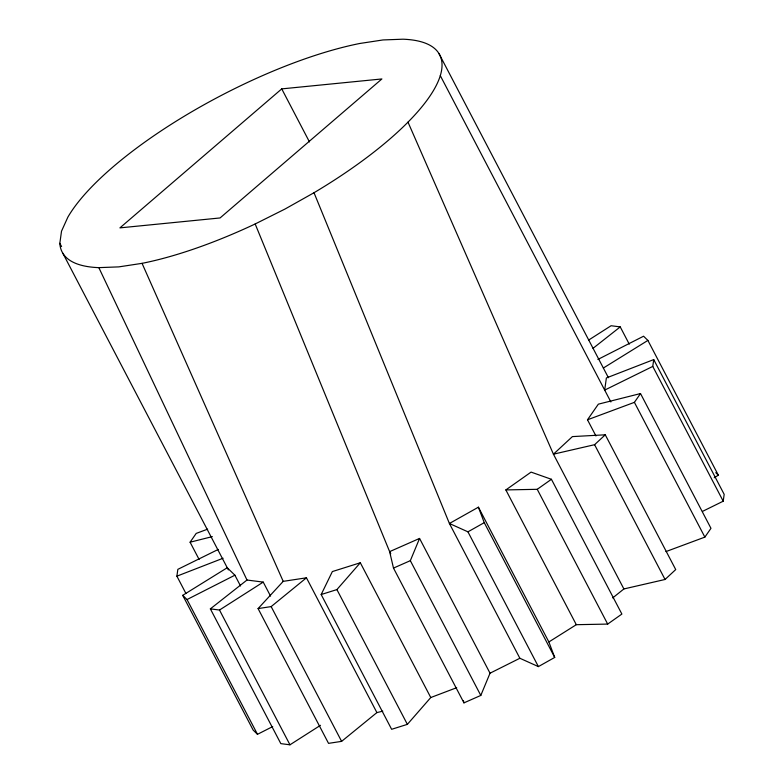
<?xml version="1.0" encoding="UTF-8"?>
<svg xmlns="http://www.w3.org/2000/svg" width="784" height="784" viewBox="0 0 784 784"><rect width="100%" height="100%" fill="white"/><g stroke="black" fill="none" stroke-linecap="round" stroke-linejoin="round"><path stroke-width="1.18" d="M59.829 243.344L61.515 231.192L67.865 217.139A212.964 65.101 -27.6 0 1 359.758 43.483L382.994 39.945L402.976 39.2A212.964 65.101 -27.6 0 1 314.012 192.727L285.013 209.034L255.172 223.969A212.964 65.101 -27.6 0 1 142.051 263.346L118.815 266.883L98.833 267.638A212.964 65.101 -27.6 0 1 59.829 243.344L61.593 246.558M185.906 593.429L176.89 576.171L177.841 569.341L218.266 549.427M652.768 366.422L653.719 359.591L606.375 377.957L604.689 390.099L652.768 366.422L723.22 501.192L702.464 511.413M723.22 501.192L724.171 494.361L653.719 359.591M393.49 568.086L410.336 560.668L419.567 538.432L490.029 673.201L480.798 695.437L463.952 702.866L393.49 568.086L389.628 551.632L255.172 223.969M321.175 594.537L332.357 571.565L360.317 562.765L430.769 697.535L407.366 724.357L391.637 729.306L321.175 594.537L336.904 589.588L360.317 562.765M199.107 559.453L190.091 542.205L196.196 533.414L207.642 529.161M595.948 435.963L587.49 419.793L598.349 404.162L640.508 393.558L710.97 528.328L704.865 537.118L665.959 551.583M587.49 419.793L634.403 402.349L640.508 393.558M376.898 712.587L341.608 741.37L328.535 743.359L258.083 608.59L283.21 581.356L306.446 577.808L376.898 712.587L382.788 711.166M407.994 122.137L553.435 454.181L594.595 444.695L605.268 434.806L675.72 569.576L665.048 579.474L623.888 588.951L612.706 597.918M281.74 88.886L119.923 227.879L220.069 217.952L381.886 78.949L281.74 88.886L309.464 141.924M258.083 608.59L271.156 606.6L306.446 577.808M320.47 725.318L289.962 744.8L280.829 743.634L210.367 608.864L246.989 580.033L263.228 582.1L270.558 596.114M593.008 348.341L620.232 326.899L629.258 344.147M576.309 624.691L505.856 489.922L531.072 472.105L551.426 479.289L621.879 614.058L607.688 624.084L576.309 624.691L548.869 641.959L554.709 657.433L538.392 666.606L519.87 658.266L449.408 523.496L314.012 192.727M505.856 489.922L537.236 489.314L551.426 479.289M588.725 340.021L611.099 325.732L620.232 326.899M210.367 608.864L219.5 610.03L263.228 582.1M272.714 726.572L257.485 734.314L253.173 730.11L182.721 595.34L227.242 567.734L234.896 575.201L240.531 585.981M603.357 368.029L647.888 340.423L718.34 475.192L714.195 477.76M548.869 641.959L478.407 507.189L449.408 523.496L467.94 531.836L538.392 666.606M467.94 531.836L484.257 522.654L478.407 507.189M597.878 359.454L643.576 336.218L647.888 340.423M182.721 595.34L187.023 599.544L234.896 575.201M490.029 673.201L519.87 658.266M419.567 538.432L389.628 551.632L390.755 553.788M176.89 576.171L223.097 558.237M430.769 697.535L456.7 687.686M190.091 542.205L212.346 536.609M605.268 434.806L572.398 436.6L553.435 454.181L623.888 588.951M715.763 472.664L718.34 475.192M634.403 402.349L704.865 537.118M438.962 53.567L608.433 377.731M440.294 75.636L610.893 401.967M594.595 444.695L665.048 579.474M537.236 489.314L607.688 624.084M484.257 522.654L554.709 657.433M410.336 560.668L480.798 695.437M336.904 589.588L407.366 724.357M271.156 606.6L341.608 741.37M62.847 253.271L228.369 569.89M219.5 610.03L289.962 744.8M187.023 599.544L257.485 734.314M98.833 267.638L246.989 580.033M142.051 263.346L283.21 581.356M463.393 700.514L463.952 702.866"/></g></svg>
